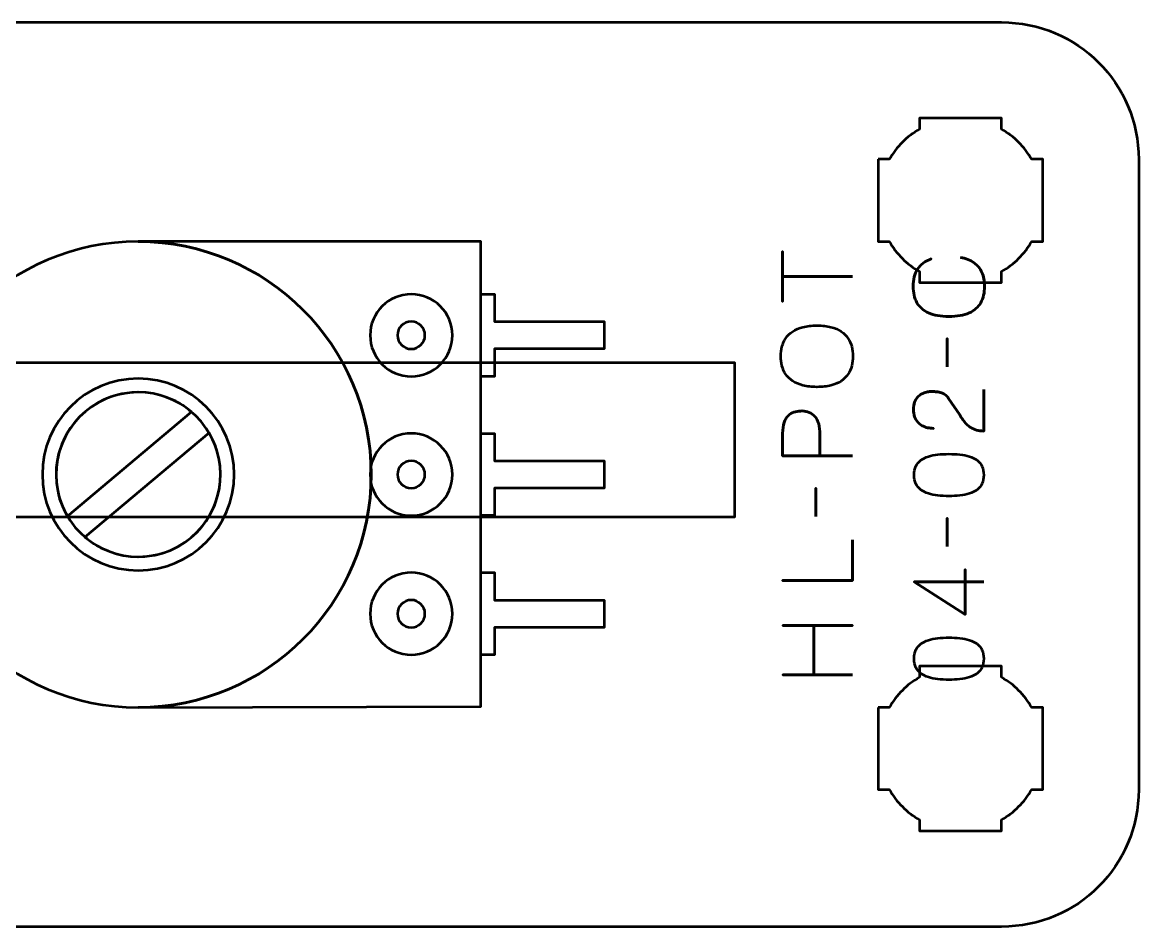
# Model space of a CAD drawing. Header units: centimetres. Extents: x -26.2 to 5.2, y -16.5 to -1.3.
# Drawn here: x -6.923 to -2.85, y -16.5 to -13.2 of the extents above; entities that cross this region are included whole.
import ezdxf

# ---------------------------------------------------------------- set-up
doc = ezdxf.new("R2010")
doc.units = ezdxf.units.CM
doc.header["$MEASUREMENT"] = 0
doc.layers.add('Layer 1', color=7, linetype='Continuous')

msp = doc.modelspace()

# ---------------------------------------------------------------- linework, layer by layer
at = {"layer": 'Layer 1', "lineweight": 53}
for points, knots in [([(-10.15, -14.34202), (-10.15, -14.34202), (-7.12299, -14.34202), (-7.12299, -14.34202), (-7.12299, -14.34202), (-7.12299, -14.34202), (-7.12302, -14.44202), (-7.12302, -14.44202), (-7.12302, -14.44202), (-7.12302, -14.44202), (-4.32302, -14.44202), (-4.32302, -14.44202), (-4.32302, -14.44202), (-4.32302, -14.44202), (-4.32302, -15.00402), (-4.32302, -15.00402), (-4.32302, -15.00402), (-4.32302, -15.00402), (-7.12302, -15.00402), (-7.12302, -15.00402), (-7.12302, -15.00402), (-7.12302, -15.00402), (-7.12299, -15.10402), (-7.12299, -15.10402), (-7.12299, -15.10402), (-7.12299, -15.10402), (-8.77699, -15.10402), (-8.77699, -15.10402), (-8.77699, -15.10402), (-8.77699, -15.10402), (-8.77699, -15.35802), (-8.77699, -15.35802), (-8.77699, -15.35802), (-8.77699, -15.35802), (-10.15, -15.35802), (-10.15, -15.35802), (-10.15, -15.35802), (-10.15, -15.35802), (-10.15001, -16.00003), (-10.15001, -16.00003), (-10.15001, -16.00003), (-10.15001, -16.27704), (-9.92692, -16.49999), (-9.64993, -16.49999), (-9.64993, -16.49999), (-9.64993, -16.49999), (-3.35008, -16.49999), (-3.35008, -16.49999), (-3.35008, -16.49999), (-3.07295, -16.49999), (-2.84999, -16.27704), (-2.84999, -16.00003), (-2.84999, -16.00003), (-2.84999, -16.00003), (-2.84999, -13.70011), (-2.84999, -13.70011), (-2.84999, -13.70011), (-2.84999, -13.42311), (-3.07295, -13.20001), (-3.35008, -13.20001), (-3.35008, -13.20001), (-3.35008, -13.20001), (-9.64993, -13.20001), (-9.64993, -13.20001), (-9.64993, -13.20001), (-9.92692, -13.20001), (-10.15001, -13.42311), (-10.15001, -13.70011), (-10.15001, -13.70011), (-10.15001, -13.70011), (-10.15, -14.34202), (-10.15, -14.34202)], [0, 0, 0, 0, 0.0555556, 0.0555556, 0.0555556, 0.0555556, 0.1111111, 0.1111111, 0.1111111, 0.1111111, 0.1666667, 0.1666667, 0.1666667, 0.1666667, 0.2222222, 0.2222222, 0.2222222, 0.2222222, 0.2777778, 0.2777778, 0.2777778, 0.2777778, 0.3333333, 0.3333333, 0.3333333, 0.3333333, 0.3888889, 0.3888889, 0.3888889, 0.3888889, 0.4444444, 0.4444444, 0.4444444, 0.4444444, 0.5, 0.5, 0.5, 0.5, 0.5555556, 0.5555556, 0.5555556, 0.5555556, 0.6111111, 0.6111111, 0.6111111, 0.6111111, 0.6666667, 0.6666667, 0.6666667, 0.6666667, 0.7222222, 0.7222222, 0.7222222, 0.7222222, 0.7777778, 0.7777778, 0.7777778, 0.7777778, 0.8333333, 0.8333333, 0.8333333, 0.8333333, 0.8888889, 0.8888889, 0.8888889, 0.8888889, 0.9444444, 0.9444444, 0.9444444, 0.9444444, 1, 1, 1, 1]), ([(-3.80002, -13.69992), (-3.80002, -13.69992), (-3.75991, -13.69992), (-3.75991, -13.69992), (-3.75991, -13.69992), (-3.73359, -13.65444), (-3.69556, -13.61641), (-3.65009, -13.5901), (-3.65009, -13.5901), (-3.65009, -13.5901), (-3.65009, -13.54999), (-3.65009, -13.54999), (-3.65009, -13.54999), (-3.65009, -13.54999), (-3.50002, -13.54999), (-3.50002, -13.54999), (-3.50002, -13.54999), (-3.50002, -13.54999), (-3.35009, -13.54999), (-3.35009, -13.54999), (-3.35009, -13.54999), (-3.35009, -13.54999), (-3.35009, -13.5901), (-3.35009, -13.5901), (-3.35009, -13.5901), (-3.30447, -13.61641), (-3.26655, -13.65444), (-3.24023, -13.69992), (-3.24023, -13.69992), (-3.24023, -13.69992), (-3.20001, -13.69992), (-3.20001, -13.69992), (-3.20001, -13.69992), (-3.20001, -13.69992), (-3.20001, -13.84999), (-3.20001, -13.84999), (-3.20001, -13.84999), (-3.20001, -13.84999), (-3.20001, -13.99992), (-3.20001, -13.99992), (-3.20001, -13.99992), (-3.20001, -13.99992), (-3.24023, -13.99992), (-3.24023, -13.99992), (-3.24023, -13.99992), (-3.26655, -14.04539), (-3.30447, -14.08342), (-3.35009, -14.10974), (-3.35009, -14.10974), (-3.35009, -14.10974), (-3.35009, -14.14999), (-3.35009, -14.14999), (-3.35009, -14.14999), (-3.35009, -14.14999), (-3.50002, -14.14999), (-3.50002, -14.14999), (-3.50002, -14.14999), (-3.50002, -14.14999), (-3.65009, -14.14999), (-3.65009, -14.14999), (-3.65009, -14.14999), (-3.65009, -14.14999), (-3.65009, -14.10974), (-3.65009, -14.10974), (-3.65009, -14.10974), (-3.69556, -14.08342), (-3.73359, -14.04539), (-3.75991, -13.99992), (-3.75991, -13.99992), (-3.75991, -13.99992), (-3.80002, -13.99992), (-3.80002, -13.99992), (-3.80002, -13.99992), (-3.80002, -13.99992), (-3.80002, -13.84999), (-3.80002, -13.84999), (-3.80002, -13.84999), (-3.80002, -13.84999), (-3.80002, -13.69992), (-3.80002, -13.69992)], [0, 0, 0, 0, 0.05, 0.05, 0.05, 0.05, 0.1, 0.1, 0.1, 0.1, 0.15, 0.15, 0.15, 0.15, 0.2, 0.2, 0.2, 0.2, 0.25, 0.25, 0.25, 0.25, 0.3, 0.3, 0.3, 0.3, 0.35, 0.35, 0.35, 0.35, 0.4, 0.4, 0.4, 0.4, 0.45, 0.45, 0.45, 0.45, 0.5, 0.5, 0.5, 0.5, 0.55, 0.55, 0.55, 0.55, 0.6, 0.6, 0.6, 0.6, 0.65, 0.65, 0.65, 0.65, 0.7, 0.7, 0.7, 0.7, 0.75, 0.75, 0.75, 0.75, 0.8, 0.8, 0.8, 0.8, 0.85, 0.85, 0.85, 0.85, 0.9, 0.9, 0.9, 0.9, 0.95, 0.95, 0.95, 0.95, 1, 1, 1, 1]), ([(-3.80002, -15.69992), (-3.80002, -15.69992), (-3.75991, -15.69992), (-3.75991, -15.69992), (-3.75991, -15.69992), (-3.73359, -15.65444), (-3.69556, -15.61641), (-3.65009, -15.5901), (-3.65009, -15.5901), (-3.65009, -15.5901), (-3.65009, -15.54999), (-3.65009, -15.54999), (-3.65009, -15.54999), (-3.65009, -15.54999), (-3.50002, -15.54999), (-3.50002, -15.54999), (-3.50002, -15.54999), (-3.50002, -15.54999), (-3.35009, -15.54999), (-3.35009, -15.54999), (-3.35009, -15.54999), (-3.35009, -15.54999), (-3.35009, -15.5901), (-3.35009, -15.5901), (-3.35009, -15.5901), (-3.30447, -15.61641), (-3.26655, -15.65444), (-3.24023, -15.69992), (-3.24023, -15.69992), (-3.24023, -15.69992), (-3.20001, -15.69992), (-3.20001, -15.69992), (-3.20001, -15.69992), (-3.20001, -15.69992), (-3.20001, -15.84999), (-3.20001, -15.84999), (-3.20001, -15.84999), (-3.20001, -15.84999), (-3.20001, -15.99992), (-3.20001, -15.99992), (-3.20001, -15.99992), (-3.20001, -15.99992), (-3.24023, -15.99992), (-3.24023, -15.99992), (-3.24023, -15.99992), (-3.26655, -16.04539), (-3.30447, -16.08342), (-3.35009, -16.10974), (-3.35009, -16.10974), (-3.35009, -16.10974), (-3.35009, -16.14999), (-3.35009, -16.14999), (-3.35009, -16.14999), (-3.35009, -16.14999), (-3.50002, -16.14999), (-3.50002, -16.14999), (-3.50002, -16.14999), (-3.50002, -16.14999), (-3.65009, -16.14999), (-3.65009, -16.14999), (-3.65009, -16.14999), (-3.65009, -16.14999), (-3.65009, -16.10974), (-3.65009, -16.10974), (-3.65009, -16.10974), (-3.69556, -16.08342), (-3.73359, -16.04539), (-3.75991, -15.99992), (-3.75991, -15.99992), (-3.75991, -15.99992), (-3.80002, -15.99992), (-3.80002, -15.99992), (-3.80002, -15.99992), (-3.80002, -15.99992), (-3.80002, -15.84999), (-3.80002, -15.84999), (-3.80002, -15.84999), (-3.80002, -15.84999), (-3.80002, -15.69992), (-3.80002, -15.69992)], [0, 0, 0, 0, 0.05, 0.05, 0.05, 0.05, 0.1, 0.1, 0.1, 0.1, 0.15, 0.15, 0.15, 0.15, 0.2, 0.2, 0.2, 0.2, 0.25, 0.25, 0.25, 0.25, 0.3, 0.3, 0.3, 0.3, 0.35, 0.35, 0.35, 0.35, 0.4, 0.4, 0.4, 0.4, 0.45, 0.45, 0.45, 0.45, 0.5, 0.5, 0.5, 0.5, 0.55, 0.55, 0.55, 0.55, 0.6, 0.6, 0.6, 0.6, 0.65, 0.65, 0.65, 0.65, 0.7, 0.7, 0.7, 0.7, 0.75, 0.75, 0.75, 0.75, 0.8, 0.8, 0.8, 0.8, 0.85, 0.85, 0.85, 0.85, 0.9, 0.9, 0.9, 0.9, 0.95, 0.95, 0.95, 0.95, 1, 1, 1, 1])]:
    msp.add_open_spline(points, degree=3, knots=knots, dxfattribs=at)
at = {"layer": 'Layer 1', "color": 4, "lineweight": 53}
for points, knots in [([(-7.35, -14.84999), (-7.35, -14.38063), (-6.96937, -13.99999), (-6.5, -13.99999), (-6.5, -13.99999), (-6.03063, -13.99999), (-5.65, -14.38063), (-5.65, -14.84999), (-5.65, -14.84999), (-5.65, -15.31936), (-6.03063, -15.69999), (-6.5, -15.69999), (-6.5, -15.69999), (-6.96937, -15.69999), (-7.35, -15.31936), (-7.35, -14.84999)], [0, 0, 0, 0, 0.25, 0.25, 0.25, 0.25, 0.5, 0.5, 0.5, 0.5, 0.75, 0.75, 0.75, 0.75, 1, 1, 1, 1]), ([(-6.5, -13.99999), (-6.5, -13.99999), (-5.25001, -13.99999), (-5.25001, -13.99999), (-5.25001, -13.99999), (-5.25001, -13.99999), (-5.25, -15.6964), (-5.25, -15.6964), (-5.25, -15.6964), (-5.25, -15.6964), (-6.5, -15.69999), (-6.5, -15.69999), (-6.5, -15.69999), (-6.03063, -15.69999), (-5.65, -15.31936), (-5.65, -14.84999), (-5.65, -14.84999), (-5.65, -14.38063), (-6.03063, -13.99999), (-6.5, -13.99999)], [0, 0, 0, 0, 0.2, 0.2, 0.2, 0.2, 0.4, 0.4, 0.4, 0.4, 0.6, 0.6, 0.6, 0.6, 0.8, 0.8, 0.8, 0.8, 1, 1, 1, 1]), ([(-5.654, -14.342), (-5.654, -14.25916), (-5.58684, -14.192), (-5.504, -14.192), (-5.504, -14.192), (-5.42116, -14.192), (-5.354, -14.25916), (-5.354, -14.342), (-5.354, -14.342), (-5.354, -14.42484), (-5.42116, -14.492), (-5.504, -14.492), (-5.504, -14.492), (-5.58684, -14.492), (-5.654, -14.42484), (-5.654, -14.342)], [0, 0, 0, 0, 0.25, 0.25, 0.25, 0.25, 0.5, 0.5, 0.5, 0.5, 0.75, 0.75, 0.75, 0.75, 1, 1, 1, 1]), ([(-5.25, -14.492), (-5.25, -14.492), (-5.20001, -14.492), (-5.20001, -14.492), (-5.20001, -14.492), (-5.20001, -14.492), (-5.20001, -14.392), (-5.20001, -14.392), (-5.20001, -14.392), (-5.20001, -14.392), (-4.80001, -14.392), (-4.80001, -14.392), (-4.80001, -14.392), (-4.80001, -14.392), (-4.80001, -14.292), (-4.80001, -14.292), (-4.80001, -14.292), (-4.80001, -14.292), (-5.20001, -14.292), (-5.20001, -14.292), (-5.20001, -14.292), (-5.20001, -14.292), (-5.20001, -14.192), (-5.20001, -14.192), (-5.20001, -14.192), (-5.20001, -14.192), (-5.25, -14.192), (-5.25, -14.192), (-5.25, -14.192), (-5.25, -14.192), (-5.25, -14.492), (-5.25, -14.492)], [0, 0, 0, 0, 0.125, 0.125, 0.125, 0.125, 0.25, 0.25, 0.25, 0.25, 0.375, 0.375, 0.375, 0.375, 0.5, 0.5, 0.5, 0.5, 0.625, 0.625, 0.625, 0.625, 0.75, 0.75, 0.75, 0.75, 0.875, 0.875, 0.875, 0.875, 1, 1, 1, 1]), ([(-5.554, -14.342), (-5.554, -14.3144), (-5.5316, -14.292), (-5.504, -14.292), (-5.504, -14.292), (-5.4764, -14.292), (-5.454, -14.3144), (-5.454, -14.342), (-5.454, -14.342), (-5.454, -14.3696), (-5.4764, -14.392), (-5.504, -14.392), (-5.504, -14.392), (-5.5316, -14.392), (-5.554, -14.3696), (-5.554, -14.342)], [0, 0, 0, 0, 0.25, 0.25, 0.25, 0.25, 0.5, 0.5, 0.5, 0.5, 0.75, 0.75, 0.75, 0.75, 1, 1, 1, 1]), ([(-5.554, -14.342), (-5.554, -14.31439), (-5.53161, -14.292), (-5.504, -14.292), (-5.504, -14.292), (-5.47639, -14.292), (-5.454, -14.31439), (-5.454, -14.342), (-5.454, -14.342), (-5.454, -14.36961), (-5.47639, -14.392), (-5.504, -14.392), (-5.504, -14.392), (-5.53161, -14.392), (-5.554, -14.36961), (-5.554, -14.342)], [0, 0, 0, 0, 0.25, 0.25, 0.25, 0.25, 0.5, 0.5, 0.5, 0.5, 0.75, 0.75, 0.75, 0.75, 1, 1, 1, 1]), ([(-6.85, -14.84999), (-6.85, -14.65672), (-6.69327, -14.49999), (-6.5, -14.49999), (-6.5, -14.49999), (-6.30673, -14.49999), (-6.15, -14.65672), (-6.15, -14.84999), (-6.15, -14.84999), (-6.15, -15.04326), (-6.30673, -15.19999), (-6.5, -15.19999), (-6.5, -15.19999), (-6.69327, -15.19999), (-6.85, -15.04326), (-6.85, -14.84999)], [0, 0, 0, 0, 0.25, 0.25, 0.25, 0.25, 0.5, 0.5, 0.5, 0.5, 0.75, 0.75, 0.75, 0.75, 1, 1, 1, 1]), ([(-6.72981, -15.04282), (-6.8363, -14.91592), (-6.81974, -14.72666), (-6.69284, -14.62018), (-6.69284, -14.62018), (-6.56593, -14.51369), (-6.37667, -14.53025), (-6.27019, -14.65715), (-6.27019, -14.65715), (-6.1637, -14.78405), (-6.18026, -14.97332), (-6.30716, -15.0798), (-6.30716, -15.0798), (-6.43406, -15.18629), (-6.62333, -15.16973), (-6.72981, -15.04282)], [0, 0, 0, 0, 0.25, 0.25, 0.25, 0.25, 0.5, 0.5, 0.5, 0.5, 0.75, 0.75, 0.75, 0.75, 1, 1, 1, 1]), ([(-6.75875, -15.00185), (-6.8317, -14.87787), (-6.80669, -14.71571), (-6.69284, -14.62017), (-6.69284, -14.62017), (-6.57898, -14.52464), (-6.41495, -14.52816), (-6.30551, -14.62154), (-6.30551, -14.62154), (-6.30551, -14.62154), (-6.75875, -15.00185), (-6.75875, -15.00185)], [0, 0, 0, 0, 0.3333333, 0.3333333, 0.3333333, 0.3333333, 0.6666667, 0.6666667, 0.6666667, 0.6666667, 1, 1, 1, 1]), ([(-6.24124, -14.69815), (-6.1683, -14.82213), (-6.19331, -14.98427), (-6.30716, -15.0798), (-6.30716, -15.0798), (-6.42101, -15.17533), (-6.58503, -15.17181), (-6.69447, -15.07845), (-6.69447, -15.07845), (-6.69447, -15.07845), (-6.24124, -14.69815), (-6.24124, -14.69815)], [0, 0, 0, 0, 0.3333333, 0.3333333, 0.3333333, 0.3333333, 0.6666667, 0.6666667, 0.6666667, 0.6666667, 1, 1, 1, 1]), ([(-5.654, -14.85), (-5.654, -14.76716), (-5.58684, -14.7), (-5.504, -14.7), (-5.504, -14.7), (-5.42116, -14.7), (-5.354, -14.76716), (-5.354, -14.85), (-5.354, -14.85), (-5.354, -14.93284), (-5.42116, -15), (-5.504, -15), (-5.504, -15), (-5.58684, -15), (-5.654, -14.93284), (-5.654, -14.85)], [0, 0, 0, 0, 0.25, 0.25, 0.25, 0.25, 0.5, 0.5, 0.5, 0.5, 0.75, 0.75, 0.75, 0.75, 1, 1, 1, 1]), ([(-5.25, -15), (-5.25, -15), (-5.20001, -15), (-5.20001, -15), (-5.20001, -15), (-5.20001, -15), (-5.20001, -14.9), (-5.20001, -14.9), (-5.20001, -14.9), (-5.20001, -14.9), (-4.80001, -14.9), (-4.80001, -14.9), (-4.80001, -14.9), (-4.80001, -14.9), (-4.80001, -14.8), (-4.80001, -14.8), (-4.80001, -14.8), (-4.80001, -14.8), (-5.20001, -14.8), (-5.20001, -14.8), (-5.20001, -14.8), (-5.20001, -14.8), (-5.20001, -14.7), (-5.20001, -14.7), (-5.20001, -14.7), (-5.20001, -14.7), (-5.25, -14.7), (-5.25, -14.7), (-5.25, -14.7), (-5.25, -14.7), (-5.25, -15), (-5.25, -15)], [0, 0, 0, 0, 0.125, 0.125, 0.125, 0.125, 0.25, 0.25, 0.25, 0.25, 0.375, 0.375, 0.375, 0.375, 0.5, 0.5, 0.5, 0.5, 0.625, 0.625, 0.625, 0.625, 0.75, 0.75, 0.75, 0.75, 0.875, 0.875, 0.875, 0.875, 1, 1, 1, 1]), ([(-5.554, -14.85), (-5.554, -14.8224), (-5.5316, -14.8), (-5.504, -14.8), (-5.504, -14.8), (-5.4764, -14.8), (-5.454, -14.8224), (-5.454, -14.85), (-5.454, -14.85), (-5.454, -14.8776), (-5.4764, -14.9), (-5.504, -14.9), (-5.504, -14.9), (-5.5316, -14.9), (-5.554, -14.8776), (-5.554, -14.85)], [0, 0, 0, 0, 0.25, 0.25, 0.25, 0.25, 0.5, 0.5, 0.5, 0.5, 0.75, 0.75, 0.75, 0.75, 1, 1, 1, 1]), ([(-5.554, -14.85), (-5.554, -14.82239), (-5.53161, -14.8), (-5.504, -14.8), (-5.504, -14.8), (-5.47639, -14.8), (-5.454, -14.82239), (-5.454, -14.85), (-5.454, -14.85), (-5.454, -14.87761), (-5.47639, -14.9), (-5.504, -14.9), (-5.504, -14.9), (-5.53161, -14.9), (-5.554, -14.87761), (-5.554, -14.85)], [0, 0, 0, 0, 0.25, 0.25, 0.25, 0.25, 0.5, 0.5, 0.5, 0.5, 0.75, 0.75, 0.75, 0.75, 1, 1, 1, 1]), ([(-5.654, -15.358), (-5.654, -15.27516), (-5.58684, -15.208), (-5.504, -15.208), (-5.504, -15.208), (-5.42116, -15.208), (-5.354, -15.27516), (-5.354, -15.358), (-5.354, -15.358), (-5.354, -15.44084), (-5.42116, -15.508), (-5.504, -15.508), (-5.504, -15.508), (-5.58684, -15.508), (-5.654, -15.44084), (-5.654, -15.358)], [0, 0, 0, 0, 0.25, 0.25, 0.25, 0.25, 0.5, 0.5, 0.5, 0.5, 0.75, 0.75, 0.75, 0.75, 1, 1, 1, 1]), ([(-5.25, -15.508), (-5.25, -15.508), (-5.20001, -15.508), (-5.20001, -15.508), (-5.20001, -15.508), (-5.20001, -15.508), (-5.20001, -15.408), (-5.20001, -15.408), (-5.20001, -15.408), (-5.20001, -15.408), (-4.80001, -15.408), (-4.80001, -15.408), (-4.80001, -15.408), (-4.80001, -15.408), (-4.80001, -15.308), (-4.80001, -15.308), (-4.80001, -15.308), (-4.80001, -15.308), (-5.20001, -15.308), (-5.20001, -15.308), (-5.20001, -15.308), (-5.20001, -15.308), (-5.20001, -15.208), (-5.20001, -15.208), (-5.20001, -15.208), (-5.20001, -15.208), (-5.25, -15.208), (-5.25, -15.208), (-5.25, -15.208), (-5.25, -15.208), (-5.25, -15.508), (-5.25, -15.508)], [0, 0, 0, 0, 0.125, 0.125, 0.125, 0.125, 0.25, 0.25, 0.25, 0.25, 0.375, 0.375, 0.375, 0.375, 0.5, 0.5, 0.5, 0.5, 0.625, 0.625, 0.625, 0.625, 0.75, 0.75, 0.75, 0.75, 0.875, 0.875, 0.875, 0.875, 1, 1, 1, 1]), ([(-5.554, -15.358), (-5.554, -15.3304), (-5.5316, -15.308), (-5.504, -15.308), (-5.504, -15.308), (-5.4764, -15.308), (-5.454, -15.3304), (-5.454, -15.358), (-5.454, -15.358), (-5.454, -15.3856), (-5.4764, -15.408), (-5.504, -15.408), (-5.504, -15.408), (-5.5316, -15.408), (-5.554, -15.3856), (-5.554, -15.358)], [0, 0, 0, 0, 0.25, 0.25, 0.25, 0.25, 0.5, 0.5, 0.5, 0.5, 0.75, 0.75, 0.75, 0.75, 1, 1, 1, 1]), ([(-5.554, -15.358), (-5.554, -15.33039), (-5.53161, -15.308), (-5.504, -15.308), (-5.504, -15.308), (-5.47639, -15.308), (-5.454, -15.33039), (-5.454, -15.358), (-5.454, -15.358), (-5.454, -15.38561), (-5.47639, -15.408), (-5.504, -15.408), (-5.504, -15.408), (-5.53161, -15.408), (-5.554, -15.38561), (-5.554, -15.358)], [0, 0, 0, 0, 0.25, 0.25, 0.25, 0.25, 0.5, 0.5, 0.5, 0.5, 0.75, 0.75, 0.75, 0.75, 1, 1, 1, 1])]:
    msp.add_open_spline(points, degree=3, knots=knots, dxfattribs=at)
at = {"layer": 'Layer 1', "color": 5, "lineweight": 53}
for points, knots in [([(-3.89463, -14.12794), (-3.89463, -14.12794), (-4.14898, -14.12794), (-4.14898, -14.12794), (-4.14898, -14.12794), (-4.14898, -14.12794), (-4.14898, -14.21931), (-4.14898, -14.21931), (-4.14898, -14.21931), (-4.14898, -14.21931), (-4.14898, -14.03586), (-4.14898, -14.03586), (-4.14898, -14.03586), (-4.14898, -14.03586), (-4.14898, -14.12794), (-4.14898, -14.12794), (-4.14898, -14.12794), (-4.14898, -14.12794), (-3.89463, -14.12794), (-3.89463, -14.12794)], [0, 0, 0, 0, 0.2, 0.2, 0.2, 0.2, 0.4, 0.4, 0.4, 0.4, 0.6, 0.6, 0.6, 0.6, 0.8, 0.8, 0.8, 0.8, 1, 1, 1, 1]), ([(-3.50058, -14.05756), (-3.48042, -14.06132), (-3.46378, -14.06791), (-3.45072, -14.07714), (-3.45072, -14.07714), (-3.43773, -14.08643), (-3.42809, -14.0983), (-3.4218, -14.11277), (-3.4218, -14.11277), (-3.4155, -14.12717), (-3.41233, -14.14411), (-3.41239, -14.16339), (-3.41239, -14.16339), (-3.41233, -14.18685), (-3.41686, -14.20678), (-3.42609, -14.22313), (-3.42609, -14.22313), (-3.43526, -14.23948), (-3.44943, -14.25194), (-3.46866, -14.26052), (-3.46866, -14.26052), (-3.48788, -14.26911), (-3.51252, -14.2734), (-3.54256, -14.27346), (-3.54256, -14.27346), (-3.57249, -14.2734), (-3.59707, -14.26911), (-3.61629, -14.26052), (-3.61629, -14.26052), (-3.63552, -14.25194), (-3.64975, -14.23948), (-3.65898, -14.22313), (-3.65898, -14.22313), (-3.66821, -14.20678), (-3.6728, -14.18685), (-3.67274, -14.16339), (-3.67274, -14.16339), (-3.6728, -14.13829), (-3.66745, -14.11724), (-3.65669, -14.1003), (-3.65669, -14.1003), (-3.64593, -14.08343), (-3.62929, -14.07102), (-3.60677, -14.0632), (-3.60677, -14.0632), (-3.62929, -14.07102), (-3.64593, -14.08343), (-3.65669, -14.1003), (-3.65669, -14.1003), (-3.66745, -14.11724), (-3.6728, -14.13829), (-3.67274, -14.16339), (-3.67274, -14.16339), (-3.6728, -14.18685), (-3.66821, -14.20678), (-3.65898, -14.22313), (-3.65898, -14.22313), (-3.64975, -14.23948), (-3.63552, -14.25194), (-3.61629, -14.26052), (-3.61629, -14.26052), (-3.59707, -14.26911), (-3.57249, -14.2734), (-3.54256, -14.27346), (-3.54256, -14.27346), (-3.51252, -14.2734), (-3.48788, -14.26911), (-3.46866, -14.26052), (-3.46866, -14.26052), (-3.44943, -14.25194), (-3.43526, -14.23948), (-3.42609, -14.22313), (-3.42609, -14.22313), (-3.41686, -14.20678), (-3.41233, -14.18685), (-3.41239, -14.16339), (-3.41239, -14.16339), (-3.41233, -14.14411), (-3.4155, -14.12717), (-3.4218, -14.11277), (-3.4218, -14.11277), (-3.42809, -14.0983), (-3.43773, -14.08643), (-3.45072, -14.07714), (-3.45072, -14.07714), (-3.46378, -14.06791), (-3.48042, -14.06132), (-3.50058, -14.05756)], [0, 0, 0, 0, 0.0454545, 0.0454545, 0.0454545, 0.0454545, 0.0909091, 0.0909091, 0.0909091, 0.0909091, 0.1363636, 0.1363636, 0.1363636, 0.1363636, 0.1818182, 0.1818182, 0.1818182, 0.1818182, 0.2272727, 0.2272727, 0.2272727, 0.2272727, 0.2727273, 0.2727273, 0.2727273, 0.2727273, 0.3181818, 0.3181818, 0.3181818, 0.3181818, 0.3636364, 0.3636364, 0.3636364, 0.3636364, 0.4090909, 0.4090909, 0.4090909, 0.4090909, 0.4545455, 0.4545455, 0.4545455, 0.4545455, 0.5, 0.5, 0.5, 0.5, 0.5454545, 0.5454545, 0.5454545, 0.5454545, 0.5909091, 0.5909091, 0.5909091, 0.5909091, 0.6363636, 0.6363636, 0.6363636, 0.6363636, 0.6818182, 0.6818182, 0.6818182, 0.6818182, 0.7272727, 0.7272727, 0.7272727, 0.7272727, 0.7727273, 0.7727273, 0.7727273, 0.7727273, 0.8181818, 0.8181818, 0.8181818, 0.8181818, 0.8636364, 0.8636364, 0.8636364, 0.8636364, 0.9090909, 0.9090909, 0.9090909, 0.9090909, 0.9545455, 0.9545455, 0.9545455, 0.9545455, 1, 1, 1, 1]), ([(-3.89251, -14.41863), (-3.89245, -14.40622), (-3.89392, -14.39446), (-3.89681, -14.38323), (-3.89681, -14.38323), (-3.89975, -14.37206), (-3.90433, -14.36183), (-3.91068, -14.35248), (-3.91068, -14.35248), (-3.91697, -14.34313), (-3.92526, -14.33502), (-3.93549, -14.32814), (-3.93549, -14.32814), (-3.94572, -14.32126), (-3.95813, -14.31597), (-3.97271, -14.3122), (-3.97271, -14.3122), (-3.98729, -14.30838), (-4.00429, -14.3065), (-4.02375, -14.30644), (-4.02375, -14.30644), (-4.04321, -14.3065), (-4.0602, -14.30838), (-4.07484, -14.3122), (-4.07484, -14.3122), (-4.08948, -14.31597), (-4.10195, -14.32126), (-4.11224, -14.32814), (-4.11224, -14.32814), (-4.12253, -14.33502), (-4.13088, -14.34313), (-4.13728, -14.35248), (-4.13728, -14.35248), (-4.14369, -14.36183), (-4.14834, -14.37206), (-4.15134, -14.38323), (-4.15134, -14.38323), (-4.15428, -14.39446), (-4.15575, -14.40622), (-4.15569, -14.41863), (-4.15569, -14.41863), (-4.15575, -14.43103), (-4.15428, -14.44279), (-4.15134, -14.45402), (-4.15134, -14.45402), (-4.14834, -14.46519), (-4.14369, -14.47542), (-4.13728, -14.48477), (-4.13728, -14.48477), (-4.13088, -14.49412), (-4.12253, -14.50223), (-4.11224, -14.50911), (-4.11224, -14.50911), (-4.10195, -14.51599), (-4.08948, -14.52128), (-4.07484, -14.52505), (-4.07484, -14.52505), (-4.0602, -14.52887), (-4.04321, -14.53075), (-4.02375, -14.53081), (-4.02375, -14.53081), (-4.00429, -14.53075), (-3.98729, -14.52887), (-3.97271, -14.52505), (-3.97271, -14.52505), (-3.95813, -14.52128), (-3.94572, -14.51599), (-3.93549, -14.50911), (-3.93549, -14.50911), (-3.92526, -14.50223), (-3.91697, -14.49412), (-3.91068, -14.48477), (-3.91068, -14.48477), (-3.90433, -14.47542), (-3.89975, -14.46519), (-3.89681, -14.45402), (-3.89681, -14.45402), (-3.89392, -14.44279), (-3.89245, -14.43103), (-3.89251, -14.41863)], [0, 0, 0, 0, 0.05, 0.05, 0.05, 0.05, 0.1, 0.1, 0.1, 0.1, 0.15, 0.15, 0.15, 0.15, 0.2, 0.2, 0.2, 0.2, 0.25, 0.25, 0.25, 0.25, 0.3, 0.3, 0.3, 0.3, 0.35, 0.35, 0.35, 0.35, 0.4, 0.4, 0.4, 0.4, 0.45, 0.45, 0.45, 0.45, 0.5, 0.5, 0.5, 0.5, 0.55, 0.55, 0.55, 0.55, 0.6, 0.6, 0.6, 0.6, 0.65, 0.65, 0.65, 0.65, 0.7, 0.7, 0.7, 0.7, 0.75, 0.75, 0.75, 0.75, 0.8, 0.8, 0.8, 0.8, 0.85, 0.85, 0.85, 0.85, 0.9, 0.9, 0.9, 0.9, 0.95, 0.95, 0.95, 0.95, 1, 1, 1, 1]), ([(-3.89251, -14.41863), (-3.89245, -14.40622), (-3.89392, -14.39446), (-3.89681, -14.38323), (-3.89681, -14.38323), (-3.89975, -14.37206), (-3.90433, -14.36183), (-3.91068, -14.35248), (-3.91068, -14.35248), (-3.91697, -14.34313), (-3.92526, -14.33502), (-3.93549, -14.32814), (-3.93549, -14.32814), (-3.94572, -14.32126), (-3.95813, -14.31597), (-3.97271, -14.3122), (-3.97271, -14.3122), (-3.98729, -14.30838), (-4.00429, -14.3065), (-4.02375, -14.30644), (-4.02375, -14.30644), (-4.04321, -14.3065), (-4.0602, -14.30838), (-4.07484, -14.3122), (-4.07484, -14.3122), (-4.08948, -14.31597), (-4.10195, -14.32126), (-4.11224, -14.32814), (-4.11224, -14.32814), (-4.12253, -14.33502), (-4.13088, -14.34313), (-4.13728, -14.35248), (-4.13728, -14.35248), (-4.14369, -14.36183), (-4.14834, -14.37206), (-4.15134, -14.38323), (-4.15134, -14.38323), (-4.15428, -14.39446), (-4.15575, -14.40622), (-4.15569, -14.41863), (-4.15569, -14.41863), (-4.15575, -14.43103), (-4.15428, -14.44279), (-4.15134, -14.45402), (-4.15134, -14.45402), (-4.14834, -14.46519), (-4.14369, -14.47542), (-4.13728, -14.48477), (-4.13728, -14.48477), (-4.13088, -14.49412), (-4.12253, -14.50223), (-4.11224, -14.50911), (-4.11224, -14.50911), (-4.10195, -14.51599), (-4.08948, -14.52128), (-4.07484, -14.52505), (-4.07484, -14.52505), (-4.0602, -14.52887), (-4.04321, -14.53075), (-4.02375, -14.53081), (-4.02375, -14.53081), (-4.00429, -14.53075), (-3.98729, -14.52887), (-3.97271, -14.52505), (-3.97271, -14.52505), (-3.95813, -14.52128), (-3.94572, -14.51599), (-3.93549, -14.50911), (-3.93549, -14.50911), (-3.92526, -14.50223), (-3.91697, -14.49412), (-3.91068, -14.48477), (-3.91068, -14.48477), (-3.90433, -14.47542), (-3.89975, -14.46519), (-3.89681, -14.45402), (-3.89681, -14.45402), (-3.89392, -14.44279), (-3.89245, -14.43103), (-3.89251, -14.41863)], [0, 0, 0, 0, 0.05, 0.05, 0.05, 0.05, 0.1, 0.1, 0.1, 0.1, 0.15, 0.15, 0.15, 0.15, 0.2, 0.2, 0.2, 0.2, 0.25, 0.25, 0.25, 0.25, 0.3, 0.3, 0.3, 0.3, 0.35, 0.35, 0.35, 0.35, 0.4, 0.4, 0.4, 0.4, 0.45, 0.45, 0.45, 0.45, 0.5, 0.5, 0.5, 0.5, 0.55, 0.55, 0.55, 0.55, 0.6, 0.6, 0.6, 0.6, 0.65, 0.65, 0.65, 0.65, 0.7, 0.7, 0.7, 0.7, 0.75, 0.75, 0.75, 0.75, 0.8, 0.8, 0.8, 0.8, 0.85, 0.85, 0.85, 0.85, 0.9, 0.9, 0.9, 0.9, 0.95, 0.95, 0.95, 0.95, 1, 1, 1, 1]), ([(-3.54821, -14.45691), (-3.54821, -14.45691), (-3.54821, -14.35425), (-3.54821, -14.35425), (-3.54821, -14.35425), (-3.54821, -14.35425), (-3.54821, -14.45691), (-3.54821, -14.45691)], [0, 0, 0, 0, 0.5, 0.5, 0.5, 0.5, 1, 1, 1, 1]), ([(-3.41521, -14.54017), (-3.41521, -14.54017), (-3.41521, -14.69151), (-3.41521, -14.69151), (-3.41521, -14.69151), (-3.42544, -14.69122), (-3.4345, -14.68992), (-3.44226, -14.68775), (-3.44226, -14.68775), (-3.45002, -14.68551), (-3.45684, -14.68251), (-3.46272, -14.67881), (-3.46272, -14.67881), (-3.4686, -14.67505), (-3.47383, -14.67075), (-3.47842, -14.66587), (-3.47842, -14.66587), (-3.48306, -14.66099), (-3.48729, -14.65576), (-3.49129, -14.65012), (-3.49129, -14.65012), (-3.49523, -14.64447), (-3.49917, -14.63865), (-3.50305, -14.6326), (-3.50305, -14.6326), (-3.50305, -14.6326), (-3.54327, -14.57227), (-3.54327, -14.57227), (-3.54327, -14.57227), (-3.54762, -14.5661), (-3.55232, -14.56128), (-3.5575, -14.55786), (-3.5575, -14.55786), (-3.56261, -14.5544), (-3.56802, -14.55199), (-3.57367, -14.55052), (-3.57367, -14.55052), (-3.57937, -14.5491), (-3.58513, -14.54822), (-3.59107, -14.54793), (-3.59107, -14.54793), (-3.59701, -14.54763), (-3.60295, -14.54752), (-3.60889, -14.54758), (-3.60889, -14.54758), (-3.61377, -14.54758), (-3.619, -14.54822), (-3.62464, -14.54952), (-3.62464, -14.54952), (-3.63023, -14.55087), (-3.63582, -14.55298), (-3.64134, -14.55598), (-3.64134, -14.55598), (-3.64687, -14.55898), (-3.65193, -14.56298), (-3.65651, -14.56798), (-3.65651, -14.56798), (-3.66104, -14.57298), (-3.66468, -14.57915), (-3.66745, -14.5865), (-3.66745, -14.5865), (-3.67021, -14.59385), (-3.67162, -14.60249), (-3.67168, -14.61249), (-3.67168, -14.61249), (-3.67162, -14.62254), (-3.67021, -14.63142), (-3.66751, -14.63906), (-3.66751, -14.63906), (-3.6648, -14.64671), (-3.66104, -14.65323), (-3.65628, -14.65864), (-3.65628, -14.65864), (-3.65151, -14.66405), (-3.64599, -14.6684), (-3.63981, -14.67181), (-3.63981, -14.67181), (-3.63364, -14.67522), (-3.62705, -14.67769), (-3.62012, -14.67928), (-3.62012, -14.67928), (-3.61318, -14.68087), (-3.60612, -14.68163), (-3.59901, -14.68163), (-3.59901, -14.68163), (-3.60612, -14.68163), (-3.61318, -14.68087), (-3.62012, -14.67928), (-3.62012, -14.67928), (-3.62705, -14.67769), (-3.63364, -14.67522), (-3.63981, -14.67181), (-3.63981, -14.67181), (-3.64599, -14.6684), (-3.65151, -14.66405), (-3.65628, -14.65864), (-3.65628, -14.65864), (-3.66104, -14.65323), (-3.6648, -14.64671), (-3.66751, -14.63906), (-3.66751, -14.63906), (-3.67021, -14.63142), (-3.67162, -14.62254), (-3.67168, -14.61249), (-3.67168, -14.61249), (-3.67162, -14.60249), (-3.67021, -14.59385), (-3.66745, -14.5865), (-3.66745, -14.5865), (-3.66468, -14.57915), (-3.66104, -14.57298), (-3.65651, -14.56798), (-3.65651, -14.56798), (-3.65193, -14.56298), (-3.64687, -14.55898), (-3.64134, -14.55598), (-3.64134, -14.55598), (-3.63582, -14.55298), (-3.63023, -14.55087), (-3.62464, -14.54952), (-3.62464, -14.54952), (-3.619, -14.54822), (-3.61377, -14.54758), (-3.60889, -14.54758), (-3.60889, -14.54758), (-3.60295, -14.54752), (-3.59701, -14.54763), (-3.59107, -14.54793), (-3.59107, -14.54793), (-3.58513, -14.54822), (-3.57937, -14.5491), (-3.57367, -14.55052), (-3.57367, -14.55052), (-3.56802, -14.55199), (-3.56261, -14.5544), (-3.5575, -14.55786), (-3.5575, -14.55786), (-3.55232, -14.56128), (-3.54762, -14.5661), (-3.54327, -14.57227), (-3.54327, -14.57227), (-3.54327, -14.57227), (-3.50305, -14.6326), (-3.50305, -14.6326), (-3.50305, -14.6326), (-3.49917, -14.63865), (-3.49523, -14.64447), (-3.49129, -14.65012), (-3.49129, -14.65012), (-3.48729, -14.65576), (-3.48306, -14.66099), (-3.47842, -14.66587), (-3.47842, -14.66587), (-3.47383, -14.67075), (-3.4686, -14.67505), (-3.46272, -14.67881), (-3.46272, -14.67881), (-3.45684, -14.68251), (-3.45002, -14.68551), (-3.44226, -14.68775), (-3.44226, -14.68775), (-3.4345, -14.68992), (-3.42544, -14.69122), (-3.41521, -14.69151), (-3.41521, -14.69151), (-3.41521, -14.69151), (-3.41521, -14.54017), (-3.41521, -14.54017)], [0, 0, 0, 0, 0.0238095, 0.0238095, 0.0238095, 0.0238095, 0.047619, 0.047619, 0.047619, 0.047619, 0.0714286, 0.0714286, 0.0714286, 0.0714286, 0.0952381, 0.0952381, 0.0952381, 0.0952381, 0.1190476, 0.1190476, 0.1190476, 0.1190476, 0.1428571, 0.1428571, 0.1428571, 0.1428571, 0.1666667, 0.1666667, 0.1666667, 0.1666667, 0.1904762, 0.1904762, 0.1904762, 0.1904762, 0.2142857, 0.2142857, 0.2142857, 0.2142857, 0.2380952, 0.2380952, 0.2380952, 0.2380952, 0.2619048, 0.2619048, 0.2619048, 0.2619048, 0.2857143, 0.2857143, 0.2857143, 0.2857143, 0.3095238, 0.3095238, 0.3095238, 0.3095238, 0.3333333, 0.3333333, 0.3333333, 0.3333333, 0.3571429, 0.3571429, 0.3571429, 0.3571429, 0.3809524, 0.3809524, 0.3809524, 0.3809524, 0.4047619, 0.4047619, 0.4047619, 0.4047619, 0.4285714, 0.4285714, 0.4285714, 0.4285714, 0.452381, 0.452381, 0.452381, 0.452381, 0.4761905, 0.4761905, 0.4761905, 0.4761905, 0.5, 0.5, 0.5, 0.5, 0.5238095, 0.5238095, 0.5238095, 0.5238095, 0.547619, 0.547619, 0.547619, 0.547619, 0.5714286, 0.5714286, 0.5714286, 0.5714286, 0.5952381, 0.5952381, 0.5952381, 0.5952381, 0.6190476, 0.6190476, 0.6190476, 0.6190476, 0.6428571, 0.6428571, 0.6428571, 0.6428571, 0.6666667, 0.6666667, 0.6666667, 0.6666667, 0.6904762, 0.6904762, 0.6904762, 0.6904762, 0.7142857, 0.7142857, 0.7142857, 0.7142857, 0.7380952, 0.7380952, 0.7380952, 0.7380952, 0.7619048, 0.7619048, 0.7619048, 0.7619048, 0.7857143, 0.7857143, 0.7857143, 0.7857143, 0.8095238, 0.8095238, 0.8095238, 0.8095238, 0.8333333, 0.8333333, 0.8333333, 0.8333333, 0.8571429, 0.8571429, 0.8571429, 0.8571429, 0.8809524, 0.8809524, 0.8809524, 0.8809524, 0.9047619, 0.9047619, 0.9047619, 0.9047619, 0.9285714, 0.9285714, 0.9285714, 0.9285714, 0.952381, 0.952381, 0.952381, 0.952381, 0.9761905, 0.9761905, 0.9761905, 0.9761905, 1, 1, 1, 1]), ([(-3.89463, -14.78128), (-3.89463, -14.78128), (-4.14898, -14.78128), (-4.14898, -14.78128), (-4.14898, -14.78128), (-4.14898, -14.78128), (-4.14898, -14.70014), (-4.14898, -14.70014), (-4.14898, -14.70014), (-4.14893, -14.68391), (-4.1471, -14.67057), (-4.14358, -14.66004), (-4.14358, -14.66004), (-4.14011, -14.64957), (-4.13528, -14.64134), (-4.12917, -14.6354), (-4.12917, -14.6354), (-4.12311, -14.62947), (-4.11618, -14.62523), (-4.10836, -14.62265), (-4.10836, -14.62265), (-4.10054, -14.62012), (-4.09236, -14.61865), (-4.08372, -14.6183), (-4.08372, -14.6183), (-4.07508, -14.61788), (-4.06661, -14.61888), (-4.05838, -14.62123), (-4.05838, -14.62123), (-4.05015, -14.62365), (-4.04268, -14.6277), (-4.03598, -14.63352), (-4.03598, -14.63352), (-4.02927, -14.63929), (-4.02392, -14.64711), (-4.01998, -14.65692), (-4.01998, -14.65692), (-4.01599, -14.66674), (-4.01399, -14.67891), (-4.01387, -14.69344), (-4.01387, -14.69344), (-4.01387, -14.69344), (-4.01387, -14.78128), (-4.01387, -14.78128), (-4.01387, -14.78128), (-4.01387, -14.78128), (-4.01387, -14.69344), (-4.01387, -14.69344), (-4.01387, -14.69344), (-4.01399, -14.67921), (-4.01599, -14.66716), (-4.01998, -14.65739), (-4.01998, -14.65739), (-4.02392, -14.64758), (-4.02927, -14.63976), (-4.03598, -14.63388), (-4.03598, -14.63388), (-4.04268, -14.62806), (-4.05015, -14.62388), (-4.05838, -14.62141), (-4.05838, -14.62141), (-4.06661, -14.61894), (-4.07508, -14.61788), (-4.08372, -14.6183), (-4.08372, -14.6183), (-4.09236, -14.61865), (-4.10054, -14.62012), (-4.10836, -14.62276), (-4.10836, -14.62276), (-4.11618, -14.62535), (-4.12311, -14.6297), (-4.12917, -14.63564), (-4.12917, -14.63564), (-4.13528, -14.64164), (-4.14011, -14.64987), (-4.14358, -14.66033), (-4.14358, -14.66033), (-4.1471, -14.67086), (-4.14893, -14.68409), (-4.14898, -14.70014), (-4.14898, -14.70014), (-4.14898, -14.70014), (-4.14898, -14.78128), (-4.14898, -14.78128), (-4.14898, -14.78128), (-4.14898, -14.78128), (-3.89463, -14.78128), (-3.89463, -14.78128)], [0, 0, 0, 0, 0.0454545, 0.0454545, 0.0454545, 0.0454545, 0.0909091, 0.0909091, 0.0909091, 0.0909091, 0.1363636, 0.1363636, 0.1363636, 0.1363636, 0.1818182, 0.1818182, 0.1818182, 0.1818182, 0.2272727, 0.2272727, 0.2272727, 0.2272727, 0.2727273, 0.2727273, 0.2727273, 0.2727273, 0.3181818, 0.3181818, 0.3181818, 0.3181818, 0.3636364, 0.3636364, 0.3636364, 0.3636364, 0.4090909, 0.4090909, 0.4090909, 0.4090909, 0.4545455, 0.4545455, 0.4545455, 0.4545455, 0.5, 0.5, 0.5, 0.5, 0.5454545, 0.5454545, 0.5454545, 0.5454545, 0.5909091, 0.5909091, 0.5909091, 0.5909091, 0.6363636, 0.6363636, 0.6363636, 0.6363636, 0.6818182, 0.6818182, 0.6818182, 0.6818182, 0.7272727, 0.7272727, 0.7272727, 0.7272727, 0.7727273, 0.7727273, 0.7727273, 0.7727273, 0.8181818, 0.8181818, 0.8181818, 0.8181818, 0.8636364, 0.8636364, 0.8636364, 0.8636364, 0.9090909, 0.9090909, 0.9090909, 0.9090909, 0.9545455, 0.9545455, 0.9545455, 0.9545455, 1, 1, 1, 1]), ([(-3.41521, -14.85202), (-3.41527, -14.83968), (-3.41744, -14.82903), (-3.42168, -14.82016), (-3.42168, -14.82016), (-3.42591, -14.81134), (-3.43197, -14.80399), (-3.43967, -14.79811), (-3.43967, -14.79811), (-3.44743, -14.79229), (-3.4566, -14.7877), (-3.46719, -14.78429), (-3.46719, -14.78429), (-3.47777, -14.78094), (-3.48935, -14.77853), (-3.50205, -14.77718), (-3.50205, -14.77718), (-3.51475, -14.77576), (-3.5281, -14.77506), (-3.54221, -14.77512), (-3.54221, -14.77512), (-3.55626, -14.77506), (-3.56961, -14.77576), (-3.58225, -14.77718), (-3.58225, -14.77718), (-3.59489, -14.77853), (-3.60653, -14.78094), (-3.61712, -14.78429), (-3.61712, -14.78429), (-3.62764, -14.7877), (-3.63681, -14.79229), (-3.64463, -14.79811), (-3.64463, -14.79811), (-3.6524, -14.80399), (-3.65845, -14.81134), (-3.66269, -14.82016), (-3.66269, -14.82016), (-3.66698, -14.82903), (-3.66915, -14.83968), (-3.66921, -14.85202), (-3.66921, -14.85202), (-3.66915, -14.86437), (-3.66698, -14.87501), (-3.66269, -14.88389), (-3.66269, -14.88389), (-3.65845, -14.89271), (-3.6524, -14.90006), (-3.64463, -14.90594), (-3.64463, -14.90594), (-3.63681, -14.91176), (-3.62764, -14.91635), (-3.61712, -14.91976), (-3.61712, -14.91976), (-3.60653, -14.92311), (-3.59489, -14.92552), (-3.58225, -14.92687), (-3.58225, -14.92687), (-3.56961, -14.92828), (-3.55626, -14.92899), (-3.54221, -14.92893), (-3.54221, -14.92893), (-3.5281, -14.92899), (-3.51475, -14.92828), (-3.50205, -14.92687), (-3.50205, -14.92687), (-3.48935, -14.92552), (-3.47777, -14.92311), (-3.46719, -14.91976), (-3.46719, -14.91976), (-3.4566, -14.91635), (-3.44743, -14.91176), (-3.43967, -14.90594), (-3.43967, -14.90594), (-3.43197, -14.90006), (-3.42591, -14.89271), (-3.42168, -14.88389), (-3.42168, -14.88389), (-3.41744, -14.87501), (-3.41527, -14.86437), (-3.41521, -14.85202)], [0, 0, 0, 0, 0.05, 0.05, 0.05, 0.05, 0.1, 0.1, 0.1, 0.1, 0.15, 0.15, 0.15, 0.15, 0.2, 0.2, 0.2, 0.2, 0.25, 0.25, 0.25, 0.25, 0.3, 0.3, 0.3, 0.3, 0.35, 0.35, 0.35, 0.35, 0.4, 0.4, 0.4, 0.4, 0.45, 0.45, 0.45, 0.45, 0.5, 0.5, 0.5, 0.5, 0.55, 0.55, 0.55, 0.55, 0.6, 0.6, 0.6, 0.6, 0.65, 0.65, 0.65, 0.65, 0.7, 0.7, 0.7, 0.7, 0.75, 0.75, 0.75, 0.75, 0.8, 0.8, 0.8, 0.8, 0.85, 0.85, 0.85, 0.85, 0.9, 0.9, 0.9, 0.9, 0.95, 0.95, 0.95, 0.95, 1, 1, 1, 1]), ([(-3.41521, -14.85202), (-3.41527, -14.83968), (-3.41744, -14.82903), (-3.42168, -14.82016), (-3.42168, -14.82016), (-3.42591, -14.81134), (-3.43197, -14.80399), (-3.43967, -14.79811), (-3.43967, -14.79811), (-3.44743, -14.79229), (-3.4566, -14.7877), (-3.46719, -14.78429), (-3.46719, -14.78429), (-3.47777, -14.78094), (-3.48935, -14.77853), (-3.50205, -14.77718), (-3.50205, -14.77718), (-3.51475, -14.77576), (-3.5281, -14.77506), (-3.54221, -14.77512), (-3.54221, -14.77512), (-3.55626, -14.77506), (-3.56961, -14.77576), (-3.58225, -14.77718), (-3.58225, -14.77718), (-3.59489, -14.77853), (-3.60653, -14.78094), (-3.61712, -14.78429), (-3.61712, -14.78429), (-3.62764, -14.7877), (-3.63681, -14.79229), (-3.64463, -14.79811), (-3.64463, -14.79811), (-3.6524, -14.80399), (-3.65845, -14.81134), (-3.66269, -14.82016), (-3.66269, -14.82016), (-3.66698, -14.82903), (-3.66915, -14.83968), (-3.66921, -14.85202), (-3.66921, -14.85202), (-3.66915, -14.86437), (-3.66698, -14.87501), (-3.66269, -14.88389), (-3.66269, -14.88389), (-3.65845, -14.89271), (-3.6524, -14.90006), (-3.64463, -14.90594), (-3.64463, -14.90594), (-3.63681, -14.91176), (-3.62764, -14.91635), (-3.61712, -14.91976), (-3.61712, -14.91976), (-3.60653, -14.92311), (-3.59489, -14.92552), (-3.58225, -14.92687), (-3.58225, -14.92687), (-3.56961, -14.92828), (-3.55626, -14.92899), (-3.54221, -14.92893), (-3.54221, -14.92893), (-3.5281, -14.92899), (-3.51475, -14.92828), (-3.50205, -14.92687), (-3.50205, -14.92687), (-3.48935, -14.92552), (-3.47777, -14.92311), (-3.46719, -14.91976), (-3.46719, -14.91976), (-3.4566, -14.91635), (-3.44743, -14.91176), (-3.43967, -14.90594), (-3.43967, -14.90594), (-3.43197, -14.90006), (-3.42591, -14.89271), (-3.42168, -14.88389), (-3.42168, -14.88389), (-3.41744, -14.87501), (-3.41527, -14.86437), (-3.41521, -14.85202)], [0, 0, 0, 0, 0.05, 0.05, 0.05, 0.05, 0.1, 0.1, 0.1, 0.1, 0.15, 0.15, 0.15, 0.15, 0.2, 0.2, 0.2, 0.2, 0.25, 0.25, 0.25, 0.25, 0.3, 0.3, 0.3, 0.3, 0.35, 0.35, 0.35, 0.35, 0.4, 0.4, 0.4, 0.4, 0.45, 0.45, 0.45, 0.45, 0.5, 0.5, 0.5, 0.5, 0.55, 0.55, 0.55, 0.55, 0.6, 0.6, 0.6, 0.6, 0.65, 0.65, 0.65, 0.65, 0.7, 0.7, 0.7, 0.7, 0.75, 0.75, 0.75, 0.75, 0.8, 0.8, 0.8, 0.8, 0.85, 0.85, 0.85, 0.85, 0.9, 0.9, 0.9, 0.9, 0.95, 0.95, 0.95, 0.95, 1, 1, 1, 1]), ([(-4.02763, -15.00283), (-4.02763, -15.00283), (-4.02763, -14.90017), (-4.02763, -14.90017), (-4.02763, -14.90017), (-4.02763, -14.90017), (-4.02763, -15.00283), (-4.02763, -15.00283)], [0, 0, 0, 0, 0.5, 0.5, 0.5, 0.5, 1, 1, 1, 1]), ([(-3.54821, -15.11238), (-3.54821, -15.11238), (-3.54821, -15.00972), (-3.54821, -15.00972), (-3.54821, -15.00972), (-3.54821, -15.00972), (-3.54821, -15.11238), (-3.54821, -15.11238)], [0, 0, 0, 0, 0.5, 0.5, 0.5, 0.5, 1, 1, 1, 1]), ([(-3.89463, -15.08785), (-3.89463, -15.08785), (-3.89463, -15.23637), (-3.89463, -15.23637), (-3.89463, -15.23637), (-3.89463, -15.23637), (-4.14898, -15.23637), (-4.14898, -15.23637), (-4.14898, -15.23637), (-4.14898, -15.23637), (-3.89463, -15.23637), (-3.89463, -15.23637), (-3.89463, -15.23637), (-3.89463, -15.23637), (-3.89463, -15.08785), (-3.89463, -15.08785)], [0, 0, 0, 0, 0.25, 0.25, 0.25, 0.25, 0.5, 0.5, 0.5, 0.5, 0.75, 0.75, 0.75, 0.75, 1, 1, 1, 1]), ([(-3.41521, -15.24149), (-3.41521, -15.24149), (-3.66956, -15.24149), (-3.66956, -15.24149), (-3.66956, -15.24149), (-3.66956, -15.24149), (-3.48294, -15.36144), (-3.48294, -15.36144), (-3.48294, -15.36144), (-3.48294, -15.36144), (-3.48294, -15.19634), (-3.48294, -15.19634), (-3.48294, -15.19634), (-3.48294, -15.19634), (-3.48294, -15.36144), (-3.48294, -15.36144), (-3.48294, -15.36144), (-3.48294, -15.36144), (-3.66956, -15.24149), (-3.66956, -15.24149), (-3.66956, -15.24149), (-3.66956, -15.24149), (-3.41521, -15.24149), (-3.41521, -15.24149)], [0, 0, 0, 0, 0.1666667, 0.1666667, 0.1666667, 0.1666667, 0.3333333, 0.3333333, 0.3333333, 0.3333333, 0.5, 0.5, 0.5, 0.5, 0.6666667, 0.6666667, 0.6666667, 0.6666667, 0.8333333, 0.8333333, 0.8333333, 0.8333333, 1, 1, 1, 1]), ([(-3.89463, -15.58068), (-3.89463, -15.58068), (-4.03539, -15.58068), (-4.03539, -15.58068), (-4.03539, -15.58068), (-4.03539, -15.58068), (-4.03539, -15.40111), (-4.03539, -15.40111), (-4.03539, -15.40111), (-4.03539, -15.40111), (-3.89463, -15.40111), (-3.89463, -15.40111), (-3.89463, -15.40111), (-3.89463, -15.40111), (-4.14863, -15.40111), (-4.14863, -15.40111), (-4.14863, -15.40111), (-4.14863, -15.40111), (-4.03539, -15.40111), (-4.03539, -15.40111), (-4.03539, -15.40111), (-4.03539, -15.40111), (-4.03539, -15.58068), (-4.03539, -15.58068), (-4.03539, -15.58068), (-4.03539, -15.58068), (-4.14863, -15.58068), (-4.14863, -15.58068), (-4.14863, -15.58068), (-4.14863, -15.58068), (-3.89463, -15.58068), (-3.89463, -15.58068)], [0, 0, 0, 0, 0.125, 0.125, 0.125, 0.125, 0.25, 0.25, 0.25, 0.25, 0.375, 0.375, 0.375, 0.375, 0.5, 0.5, 0.5, 0.5, 0.625, 0.625, 0.625, 0.625, 0.75, 0.75, 0.75, 0.75, 0.875, 0.875, 0.875, 0.875, 1, 1, 1, 1]), ([(-3.41521, -15.52195), (-3.41527, -15.50961), (-3.41744, -15.49896), (-3.42168, -15.49009), (-3.42168, -15.49009), (-3.42591, -15.48127), (-3.43197, -15.47392), (-3.43967, -15.46804), (-3.43967, -15.46804), (-3.44743, -15.46222), (-3.4566, -15.45763), (-3.46719, -15.45422), (-3.46719, -15.45422), (-3.47777, -15.45087), (-3.48935, -15.44846), (-3.50205, -15.44711), (-3.50205, -15.44711), (-3.51475, -15.44569), (-3.5281, -15.44499), (-3.54221, -15.44505), (-3.54221, -15.44505), (-3.55626, -15.44499), (-3.56961, -15.44569), (-3.58225, -15.44711), (-3.58225, -15.44711), (-3.59489, -15.44846), (-3.60653, -15.45087), (-3.61712, -15.45422), (-3.61712, -15.45422), (-3.62764, -15.45763), (-3.63681, -15.46222), (-3.64463, -15.46804), (-3.64463, -15.46804), (-3.6524, -15.47392), (-3.65845, -15.48127), (-3.66269, -15.49009), (-3.66269, -15.49009), (-3.66698, -15.49896), (-3.66915, -15.50961), (-3.66921, -15.52195), (-3.66921, -15.52195), (-3.66915, -15.5343), (-3.66698, -15.54494), (-3.66269, -15.55382), (-3.66269, -15.55382), (-3.65845, -15.56264), (-3.6524, -15.56999), (-3.64463, -15.57587), (-3.64463, -15.57587), (-3.63681, -15.58169), (-3.62764, -15.58628), (-3.61712, -15.58969), (-3.61712, -15.58969), (-3.60653, -15.59304), (-3.59489, -15.59545), (-3.58225, -15.5968), (-3.58225, -15.5968), (-3.56961, -15.59821), (-3.55626, -15.59892), (-3.54221, -15.59886), (-3.54221, -15.59886), (-3.5281, -15.59892), (-3.51475, -15.59821), (-3.50205, -15.5968), (-3.50205, -15.5968), (-3.48935, -15.59545), (-3.47777, -15.59304), (-3.46719, -15.58969), (-3.46719, -15.58969), (-3.4566, -15.58628), (-3.44743, -15.58169), (-3.43967, -15.57587), (-3.43967, -15.57587), (-3.43197, -15.56999), (-3.42591, -15.56264), (-3.42168, -15.55382), (-3.42168, -15.55382), (-3.41744, -15.54494), (-3.41527, -15.5343), (-3.41521, -15.52195)], [0, 0, 0, 0, 0.05, 0.05, 0.05, 0.05, 0.1, 0.1, 0.1, 0.1, 0.15, 0.15, 0.15, 0.15, 0.2, 0.2, 0.2, 0.2, 0.25, 0.25, 0.25, 0.25, 0.3, 0.3, 0.3, 0.3, 0.35, 0.35, 0.35, 0.35, 0.4, 0.4, 0.4, 0.4, 0.45, 0.45, 0.45, 0.45, 0.5, 0.5, 0.5, 0.5, 0.55, 0.55, 0.55, 0.55, 0.6, 0.6, 0.6, 0.6, 0.65, 0.65, 0.65, 0.65, 0.7, 0.7, 0.7, 0.7, 0.75, 0.75, 0.75, 0.75, 0.8, 0.8, 0.8, 0.8, 0.85, 0.85, 0.85, 0.85, 0.9, 0.9, 0.9, 0.9, 0.95, 0.95, 0.95, 0.95, 1, 1, 1, 1]), ([(-3.41521, -15.52195), (-3.41527, -15.50961), (-3.41744, -15.49896), (-3.42168, -15.49009), (-3.42168, -15.49009), (-3.42591, -15.48127), (-3.43197, -15.47392), (-3.43967, -15.46804), (-3.43967, -15.46804), (-3.44743, -15.46222), (-3.4566, -15.45763), (-3.46719, -15.45422), (-3.46719, -15.45422), (-3.47777, -15.45087), (-3.48935, -15.44846), (-3.50205, -15.44711), (-3.50205, -15.44711), (-3.51475, -15.44569), (-3.5281, -15.44499), (-3.54221, -15.44505), (-3.54221, -15.44505), (-3.55626, -15.44499), (-3.56961, -15.44569), (-3.58225, -15.44711), (-3.58225, -15.44711), (-3.59489, -15.44846), (-3.60653, -15.45087), (-3.61712, -15.45422), (-3.61712, -15.45422), (-3.62764, -15.45763), (-3.63681, -15.46222), (-3.64463, -15.46804), (-3.64463, -15.46804), (-3.6524, -15.47392), (-3.65845, -15.48127), (-3.66269, -15.49009), (-3.66269, -15.49009), (-3.66698, -15.49896), (-3.66915, -15.50961), (-3.66921, -15.52195), (-3.66921, -15.52195), (-3.66915, -15.5343), (-3.66698, -15.54494), (-3.66269, -15.55382), (-3.66269, -15.55382), (-3.65845, -15.56264), (-3.6524, -15.56999), (-3.64463, -15.57587), (-3.64463, -15.57587), (-3.63681, -15.58169), (-3.62764, -15.58628), (-3.61712, -15.58969), (-3.61712, -15.58969), (-3.60653, -15.59304), (-3.59489, -15.59545), (-3.58225, -15.5968), (-3.58225, -15.5968), (-3.56961, -15.59821), (-3.55626, -15.59892), (-3.54221, -15.59886), (-3.54221, -15.59886), (-3.5281, -15.59892), (-3.51475, -15.59821), (-3.50205, -15.5968), (-3.50205, -15.5968), (-3.48935, -15.59545), (-3.47777, -15.59304), (-3.46719, -15.58969), (-3.46719, -15.58969), (-3.4566, -15.58628), (-3.44743, -15.58169), (-3.43967, -15.57587), (-3.43967, -15.57587), (-3.43197, -15.56999), (-3.42591, -15.56264), (-3.42168, -15.55382), (-3.42168, -15.55382), (-3.41744, -15.54494), (-3.41527, -15.5343), (-3.41521, -15.52195)], [0, 0, 0, 0, 0.05, 0.05, 0.05, 0.05, 0.1, 0.1, 0.1, 0.1, 0.15, 0.15, 0.15, 0.15, 0.2, 0.2, 0.2, 0.2, 0.25, 0.25, 0.25, 0.25, 0.3, 0.3, 0.3, 0.3, 0.35, 0.35, 0.35, 0.35, 0.4, 0.4, 0.4, 0.4, 0.45, 0.45, 0.45, 0.45, 0.5, 0.5, 0.5, 0.5, 0.55, 0.55, 0.55, 0.55, 0.6, 0.6, 0.6, 0.6, 0.65, 0.65, 0.65, 0.65, 0.7, 0.7, 0.7, 0.7, 0.75, 0.75, 0.75, 0.75, 0.8, 0.8, 0.8, 0.8, 0.85, 0.85, 0.85, 0.85, 0.9, 0.9, 0.9, 0.9, 0.95, 0.95, 0.95, 0.95, 1, 1, 1, 1])]:
    msp.add_open_spline(points, degree=3, knots=knots, dxfattribs=at)

doc.saveas('drawing.dxf')
